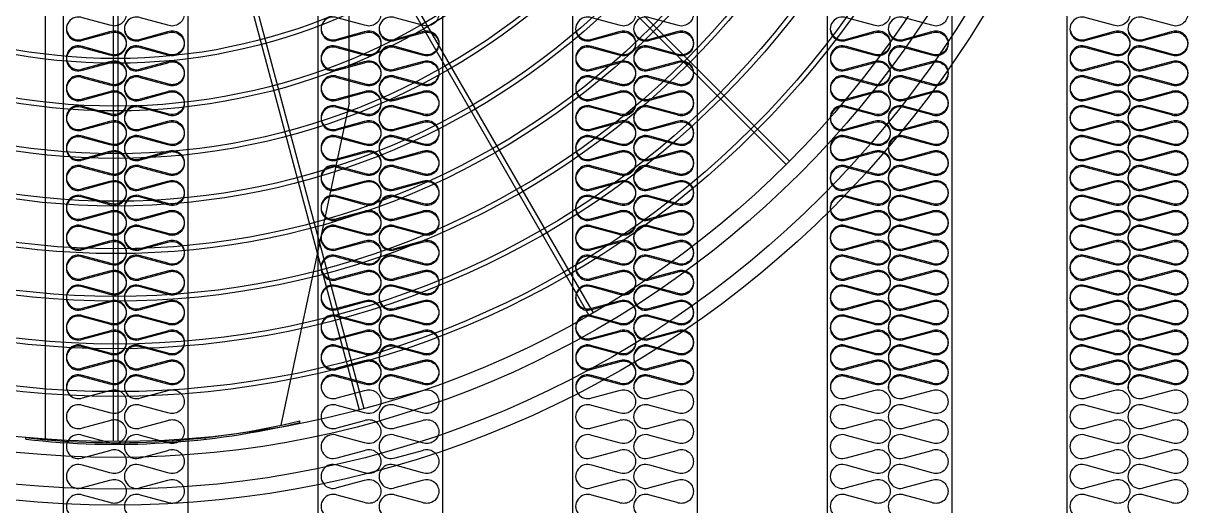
# Model space of a CAD drawing. Header units: millimetres. Extents: x 2711 to 34823, y 3042 to 25750.
# Drawn here: x 8109 to 9508, y 11351 to 11930 of the extents above; entities that cross this region are included whole.
import ezdxf

# ---------------------------------------------------------------- set-up
doc = ezdxf.new("R2010")
doc.units = ezdxf.units.MM
for name, color, linetype in [('LINE', 7, 'Continuous'), ('SMS', 220, 'Continuous'), ('냉각탑', 4, 'Continuous')]:
    doc.layers.add(name, color=color, linetype=linetype)

# ---------------------------------------------------------------- blocks, each defined once
blk = doc.blocks.new('A$C1FB73ED1')
for p, q in [((1326.6, 1237.6), (2130.6, 433.6)), ((1299.2, 1220), (1593.5, 121.7)), ((1308.9, 1224), (1877.4, 239.3)), ((1314.1, 1227), (1882.6, 242.3)), ((1322.4, 1233.4), (2126.4, 429.4)), ((1277, 1217.1), (1277, 80)), ((1283, 1217.1), (1283, 80)), ((1293.4, 1218.4), (1587.7, 120.1))]:
    blk.add_line(p, q)
for radius in [1280, 1260, 1220, 1200]:
    blk.add_circle((1280, 1280), radius)
at = {"ltscale": 5}
for radius in [1143, 1137, 1083, 1077, 1023, 1017, 963, 957, 903, 897, 843, 837, 783, 777, 723, 717]:
    blk.add_circle((1280, 1280), radius, dxfattribs=at)
at = {"layer": 'LINE', "color": 7}
for p, q in [((1574.8, 506.6), (1574.8, 1010)), ((1191.8, 82.5), (1191.8, 993)), ((1574.8, 506.6), (1488.5, 100.6)), ((1512.8, 104.1), (1512.8, 106.1)), ((1166.8, 83), (1166.8, 85)), ((1393.2, 83), (1393.2, 85))]:
    blk.add_line(p, q, dxfattribs=at)
for radius, start, end in [(998, 263.4876, 283.487), (1000, 263.5007, 283.4595)]:
    blk.add_arc((1280, 1076.6), radius, start, end, dxfattribs=at)
blk = doc.blocks.new('3')
at = {"color": 7}
for p, q in [((8156.6, 14407.4), (8156.6, 10929.4)), ((8306.6, 14407.4), (8306.6, 10929.4)), ((8462.6, 14407.4), (8462.6, 10929.4)), ((8612.6, 14407.4), (8612.6, 10929.4)), ((8768.6, 14407.4), (8768.6, 10929.4)), ((8918.6, 14407.4), (8918.6, 10929.4)), ((9074.6, 14407.4), (9074.6, 10929.4)), ((9224.6, 14407.4), (9224.6, 10929.4)), ((9362.6, 14407.4), (9362.6, 10929.4))]:
    blk.add_line(p, q, dxfattribs=at)
at = {"layer": 'SMS', "color": 5, "elevation": 0}
for points in [[(8232.4, 11941, -0.524856), (8212.9, 11927.6), (8180, 11936.5, 1.449198), (8180, 11909.6), (8212.9, 11918.5, -0.524856), (8232.4, 11905.1, -0.524856), (8212.9, 11891.6), (8180, 11900.5, 1.449198), (8180, 11873.7), (8212.9, 11882.6, -0.524856), (8232.4, 11869.2, -0.524856), (8212.9, 11855.7), (8180, 11864.6, 1.449198), (8180, 11837.8), (8212.9, 11846.7, -0.524856), (8232.4, 11833.3, -0.524856), (8212.9, 11819.8), (8180, 11828.7, 1.449198), (8180, 11801.9), (8212.9, 11810.8, -0.524856), (8232.4, 11797.3, -0.524856), (8212.9, 11783.9), (8180, 11792.8, 1.449198), (8180, 11766), (8212.9, 11774.9, -0.524856), (8232.4, 11761.4, -0.524856), (8212.9, 11748), (8180, 11756.9, 1.449198), (8180, 11730), (8212.9, 11739, -0.524856), (8232.4, 11725.5, -0.524856), (8212.9, 11712.1), (8180, 11721, 1.449198), (8180, 11694.1), (8212.9, 11703, -0.524856), (8232.4, 11689.6, -0.524856), (8212.9, 11676.2), (8180, 11685.1, 1.449198), (8180, 11658.2), (8212.9, 11667.1, -0.524856), (8232.4, 11653.7, -0.524856), (8212.9, 11640.3), (8180, 11649.2, 1.449198), (8180, 11622.3), (8212.9, 11631.2, -0.524856), (8232.4, 11617.8, -0.524856), (8212.9, 11604.4), (8180, 11613.3, 1.449198), (8180, 11586.4), (8212.9, 11595.3, -0.524856), (8232.4, 11581.9, -0.524856), (8212.9, 11568.5), (8180, 11577.4, 1.449198), (8180, 11550.5), (8212.9, 11559.4, -0.524856), (8232.4, 11546, -0.524856), (8212.9, 11532.5), (8180, 11541.4, 0.440524), (8161.1, 11531.9, 0.440524)], [(8302, 11941, -0.524856), (8282.5, 11927.6), (8249.7, 11936.5, 1.449198), (8249.7, 11909.6), (8282.5, 11918.5, -0.524856), (8302, 11905.1, -0.524856), (8282.5, 11891.6), (8249.7, 11900.5, 1.449198), (8249.7, 11873.7), (8282.5, 11882.6, -0.524856), (8302, 11869.2, -0.524856), (8282.5, 11855.7), (8249.7, 11864.6, 1.449198), (8249.7, 11837.8), (8282.5, 11846.7, -0.524856), (8302, 11833.3, -0.524856), (8282.5, 11819.8), (8249.7, 11828.7, 1.449198), (8249.7, 11801.9), (8282.5, 11810.8, -0.524856), (8302, 11797.3, -0.524856), (8282.5, 11783.9), (8249.7, 11792.8, 1.449198), (8249.7, 11766), (8282.5, 11774.9, -0.524856), (8302, 11761.4, -0.524856), (8282.5, 11748), (8249.7, 11756.9, 1.449198), (8249.7, 11730), (8282.5, 11739, -0.524856), (8302, 11725.5, -0.524856), (8282.5, 11712.1), (8249.7, 11721, 1.449198), (8249.7, 11694.1), (8282.5, 11703, -0.524856), (8302, 11689.6, -0.524856), (8282.5, 11676.2), (8249.7, 11685.1, 1.449198), (8249.7, 11658.2), (8282.5, 11667.1, -0.524856), (8302, 11653.7, -0.524856), (8282.5, 11640.3), (8249.7, 11649.2, 1.449198), (8249.7, 11622.3), (8282.5, 11631.2, -0.524856), (8302, 11617.8, -0.524856), (8282.5, 11604.4), (8249.7, 11613.3, 1.449198), (8249.7, 11586.4), (8282.5, 11595.3, -0.524856), (8302, 11581.9, -0.524856), (8282.5, 11568.5), (8249.7, 11577.4, 1.449198), (8249.7, 11550.5), (8282.5, 11559.4, -0.524856), (8302, 11546, -0.524856), (8282.5, 11532.5), (8249.7, 11541.4, 0.440524), (8230.7, 11531.9, 0.440524)], [(8538.4, 11941, -0.524856), (8518.9, 11927.6), (8486, 11936.5, 1.449198), (8486, 11909.6), (8518.9, 11918.5, -0.524856), (8538.4, 11905.1, -0.524856), (8518.9, 11891.6), (8486, 11900.5, 1.449198), (8486, 11873.7), (8518.9, 11882.6, -0.524856), (8538.4, 11869.2, -0.524856), (8518.9, 11855.7), (8486, 11864.6, 1.449198), (8486, 11837.8), (8518.9, 11846.7, -0.524856), (8538.4, 11833.3, -0.524856), (8518.9, 11819.8), (8486, 11828.7, 1.449198), (8486, 11801.9), (8518.9, 11810.8, -0.524856), (8538.4, 11797.3, -0.524856), (8518.9, 11783.9), (8486, 11792.8, 1.449198), (8486, 11766), (8518.9, 11774.9, -0.524856), (8538.4, 11761.4, -0.524856), (8518.9, 11748), (8486, 11756.9, 1.449198), (8486, 11730), (8518.9, 11739, -0.524856), (8538.4, 11725.5, -0.524856), (8518.9, 11712.1), (8486, 11721, 1.449198), (8486, 11694.1), (8518.9, 11703, -0.524856), (8538.4, 11689.6, -0.524856), (8518.9, 11676.2), (8486, 11685.1, 1.449198), (8486, 11658.2), (8518.9, 11667.1, -0.524856), (8538.4, 11653.7, -0.524856), (8518.9, 11640.3), (8486, 11649.2, 1.449198), (8486, 11622.3), (8518.9, 11631.2, -0.524856), (8538.4, 11617.8, -0.524856), (8518.9, 11604.4), (8486, 11613.3, 1.449198), (8486, 11586.4), (8518.9, 11595.3, -0.524856), (8538.4, 11581.9, -0.524856), (8518.9, 11568.5), (8486, 11577.4, 1.449198), (8486, 11550.5), (8518.9, 11559.4, -0.524856), (8538.4, 11546, -0.524856), (8518.9, 11532.5), (8486, 11541.4, 0.440524), (8467.1, 11531.9, 0.440524)], [(8608, 11941, -0.524856), (8588.5, 11927.6), (8555.7, 11936.5, 1.449198), (8555.7, 11909.6), (8588.5, 11918.5, -0.524856), (8608, 11905.1, -0.524856), (8588.5, 11891.6), (8555.7, 11900.5, 1.449198), (8555.7, 11873.7), (8588.5, 11882.6, -0.524856), (8608, 11869.2, -0.524856), (8588.5, 11855.7), (8555.7, 11864.6, 1.449198), (8555.7, 11837.8), (8588.5, 11846.7, -0.524856), (8608, 11833.3, -0.524856), (8588.5, 11819.8), (8555.7, 11828.7, 1.449198), (8555.7, 11801.9), (8588.5, 11810.8, -0.524856), (8608, 11797.3, -0.524856), (8588.5, 11783.9), (8555.7, 11792.8, 1.449198), (8555.7, 11766), (8588.5, 11774.9, -0.524856), (8608, 11761.4, -0.524856), (8588.5, 11748), (8555.7, 11756.9, 1.449198), (8555.7, 11730), (8588.5, 11739, -0.524856), (8608, 11725.5, -0.524856), (8588.5, 11712.1), (8555.7, 11721, 1.449198), (8555.7, 11694.1), (8588.5, 11703, -0.524856), (8608, 11689.6, -0.524856), (8588.5, 11676.2), (8555.7, 11685.1, 1.449198), (8555.7, 11658.2), (8588.5, 11667.1, -0.524856), (8608, 11653.7, -0.524856), (8588.5, 11640.3), (8555.7, 11649.2, 1.449198), (8555.7, 11622.3), (8588.5, 11631.2, -0.524856), (8608, 11617.8, -0.524856), (8588.5, 11604.4), (8555.7, 11613.3, 1.449198), (8555.7, 11586.4), (8588.5, 11595.3, -0.524856), (8608, 11581.9, -0.524856), (8588.5, 11568.5), (8555.7, 11577.4, 1.449198), (8555.7, 11550.5), (8588.5, 11559.4, -0.524856), (8608, 11546, -0.524856), (8588.5, 11532.5), (8555.7, 11541.4, 0.440524), (8536.7, 11531.9, 0.440524)], [(8844.4, 11941, -0.524856), (8824.9, 11927.6), (8792, 11936.5, 1.449198), (8792, 11909.6), (8824.9, 11918.5, -0.524856), (8844.4, 11905.1, -0.524856), (8824.9, 11891.6), (8792, 11900.5, 1.449198), (8792, 11873.7), (8824.9, 11882.6, -0.524856), (8844.4, 11869.2, -0.524856), (8824.9, 11855.7), (8792, 11864.6, 1.449198), (8792, 11837.8), (8824.9, 11846.7, -0.524856), (8844.4, 11833.3, -0.524856), (8824.9, 11819.8), (8792, 11828.7, 1.449198), (8792, 11801.9), (8824.9, 11810.8, -0.524856), (8844.4, 11797.3, -0.524856), (8824.9, 11783.9), (8792, 11792.8, 1.449198), (8792, 11766), (8824.9, 11774.9, -0.524856), (8844.4, 11761.4, -0.524856), (8824.9, 11748), (8792, 11756.9, 1.449198), (8792, 11730), (8824.9, 11739, -0.524856), (8844.4, 11725.5, -0.524856), (8824.9, 11712.1), (8792, 11721, 1.449198), (8792, 11694.1), (8824.9, 11703, -0.524856), (8844.4, 11689.6, -0.524856), (8824.9, 11676.2), (8792, 11685.1, 1.449198), (8792, 11658.2), (8824.9, 11667.1, -0.524856), (8844.4, 11653.7, -0.524856), (8824.9, 11640.3), (8792, 11649.2, 1.449198), (8792, 11622.3), (8824.9, 11631.2, -0.524856), (8844.4, 11617.8, -0.524856), (8824.9, 11604.4), (8792, 11613.3, 1.449198), (8792, 11586.4), (8824.9, 11595.3, -0.524856), (8844.4, 11581.9, -0.524856), (8824.9, 11568.5), (8792, 11577.4, 1.449198), (8792, 11550.5), (8824.9, 11559.4, -0.524856), (8844.4, 11546, -0.524856), (8824.9, 11532.5), (8792, 11541.4, 0.440524), (8773.1, 11531.9, 0.440524)], [(8914, 11941, -0.524856), (8894.5, 11927.6), (8861.7, 11936.5, 1.449198), (8861.7, 11909.6), (8894.5, 11918.5, -0.524856), (8914, 11905.1, -0.524856), (8894.5, 11891.6), (8861.7, 11900.5, 1.449198), (8861.7, 11873.7), (8894.5, 11882.6, -0.524856), (8914, 11869.2, -0.524856), (8894.5, 11855.7), (8861.7, 11864.6, 1.449198), (8861.7, 11837.8), (8894.5, 11846.7, -0.524856), (8914, 11833.3, -0.524856), (8894.5, 11819.8), (8861.7, 11828.7, 1.449198), (8861.7, 11801.9), (8894.5, 11810.8, -0.524856), (8914, 11797.3, -0.524856), (8894.5, 11783.9), (8861.7, 11792.8, 1.449198), (8861.7, 11766), (8894.5, 11774.9, -0.524856), (8914, 11761.4, -0.524856), (8894.5, 11748), (8861.7, 11756.9, 1.449198), (8861.7, 11730), (8894.5, 11739, -0.524856), (8914, 11725.5, -0.524856), (8894.5, 11712.1), (8861.7, 11721, 1.449198), (8861.7, 11694.1), (8894.5, 11703, -0.524856), (8914, 11689.6, -0.524856), (8894.5, 11676.2), (8861.7, 11685.1, 1.449198), (8861.7, 11658.2), (8894.5, 11667.1, -0.524856), (8914, 11653.7, -0.524856), (8894.5, 11640.3), (8861.7, 11649.2, 1.449198), (8861.7, 11622.3), (8894.5, 11631.2, -0.524856), (8914, 11617.8, -0.524856), (8894.5, 11604.4), (8861.7, 11613.3, 1.449198), (8861.7, 11586.4), (8894.5, 11595.3, -0.524856), (8914, 11581.9, -0.524856), (8894.5, 11568.5), (8861.7, 11577.4, 1.449198), (8861.7, 11550.5), (8894.5, 11559.4, -0.524856), (8914, 11546, -0.524856), (8894.5, 11532.5), (8861.7, 11541.4, 0.440524), (8842.7, 11531.9, 0.440524)], [(9150.4, 11941, -0.524856), (9130.9, 11927.6), (9098, 11936.5, 1.449198), (9098, 11909.6), (9130.9, 11918.5, -0.524856), (9150.4, 11905.1, -0.524856), (9130.9, 11891.6), (9098, 11900.5, 1.449198), (9098, 11873.7), (9130.9, 11882.6, -0.524856), (9150.4, 11869.2, -0.524856), (9130.9, 11855.7), (9098, 11864.6, 1.449198), (9098, 11837.8), (9130.9, 11846.7, -0.524856), (9150.4, 11833.3, -0.524856), (9130.9, 11819.8), (9098, 11828.7, 1.449198), (9098, 11801.9), (9130.9, 11810.8, -0.524856), (9150.4, 11797.3, -0.524856), (9130.9, 11783.9), (9098, 11792.8, 1.449198), (9098, 11766), (9130.9, 11774.9, -0.524856), (9150.4, 11761.4, -0.524856), (9130.9, 11748), (9098, 11756.9, 1.449198), (9098, 11730), (9130.9, 11739, -0.524856), (9150.4, 11725.5, -0.524856), (9130.9, 11712.1), (9098, 11721, 1.449198), (9098, 11694.1), (9130.9, 11703, -0.524856), (9150.4, 11689.6, -0.524856), (9130.9, 11676.2), (9098, 11685.1, 1.449198), (9098, 11658.2), (9130.9, 11667.1, -0.524856), (9150.4, 11653.7, -0.524856), (9130.9, 11640.3), (9098, 11649.2, 1.449198), (9098, 11622.3), (9130.9, 11631.2, -0.524856), (9150.4, 11617.8, -0.524856), (9130.9, 11604.4), (9098, 11613.3, 1.449198), (9098, 11586.4), (9130.9, 11595.3, -0.524856), (9150.4, 11581.9, -0.524856), (9130.9, 11568.5), (9098, 11577.4, 1.449198), (9098, 11550.5), (9130.9, 11559.4, -0.524856), (9150.4, 11546, -0.524856), (9130.9, 11532.5), (9098, 11541.4, 0.440524), (9079.1, 11531.9, 0.440524)], [(9220, 11941, -0.524856), (9200.5, 11927.6), (9167.7, 11936.5, 1.449198), (9167.7, 11909.6), (9200.5, 11918.5, -0.524856), (9220, 11905.1, -0.524856), (9200.5, 11891.6), (9167.7, 11900.5, 1.449198), (9167.7, 11873.7), (9200.5, 11882.6, -0.524856), (9220, 11869.2, -0.524856), (9200.5, 11855.7), (9167.7, 11864.6, 1.449198), (9167.7, 11837.8), (9200.5, 11846.7, -0.524856), (9220, 11833.3, -0.524856), (9200.5, 11819.8), (9167.7, 11828.7, 1.449198), (9167.7, 11801.9), (9200.5, 11810.8, -0.524856), (9220, 11797.3, -0.524856), (9200.5, 11783.9), (9167.7, 11792.8, 1.449198), (9167.7, 11766), (9200.5, 11774.9, -0.524856), (9220, 11761.4, -0.524856), (9200.5, 11748), (9167.7, 11756.9, 1.449198), (9167.7, 11730), (9200.5, 11739, -0.524856), (9220, 11725.5, -0.524856), (9200.5, 11712.1), (9167.7, 11721, 1.449198), (9167.7, 11694.1), (9200.5, 11703, -0.524856), (9220, 11689.6, -0.524856), (9200.5, 11676.2), (9167.7, 11685.1, 1.449198), (9167.7, 11658.2), (9200.5, 11667.1, -0.524856), (9220, 11653.7, -0.524856), (9200.5, 11640.3), (9167.7, 11649.2, 1.449198), (9167.7, 11622.3), (9200.5, 11631.2, -0.524856), (9220, 11617.8, -0.524856), (9200.5, 11604.4), (9167.7, 11613.3, 1.449198), (9167.7, 11586.4), (9200.5, 11595.3, -0.524856), (9220, 11581.9, -0.524856), (9200.5, 11568.5), (9167.7, 11577.4, 1.449198), (9167.7, 11550.5), (9200.5, 11559.4, -0.524856), (9220, 11546, -0.524856), (9200.5, 11532.5), (9167.7, 11541.4, 0.440524), (9148.7, 11531.9, 0.440524)], [(9438.4, 11941, -0.524856), (9418.9, 11927.6), (9386, 11936.5, 1.449198), (9386, 11909.6), (9418.9, 11918.5, -0.524856), (9438.4, 11905.1, -0.524856), (9418.9, 11891.6), (9386, 11900.5, 1.449198), (9386, 11873.7), (9418.9, 11882.6, -0.524856), (9438.4, 11869.2, -0.524856), (9418.9, 11855.7), (9386, 11864.6, 1.449198), (9386, 11837.8), (9418.9, 11846.7, -0.524856), (9438.4, 11833.3, -0.524856), (9418.9, 11819.8), (9386, 11828.7, 1.449198), (9386, 11801.9), (9418.9, 11810.8, -0.524856), (9438.4, 11797.3, -0.524856), (9418.9, 11783.9), (9386, 11792.8, 1.449198), (9386, 11766), (9418.9, 11774.9, -0.524856), (9438.4, 11761.4, -0.524856), (9418.9, 11748), (9386, 11756.9, 1.449198), (9386, 11730), (9418.9, 11739, -0.524856), (9438.4, 11725.5, -0.524856), (9418.9, 11712.1), (9386, 11721, 1.449198), (9386, 11694.1), (9418.9, 11703, -0.524856), (9438.4, 11689.6, -0.524856), (9418.9, 11676.2), (9386, 11685.1, 1.449198), (9386, 11658.2), (9418.9, 11667.1, -0.524856), (9438.4, 11653.7, -0.524856), (9418.9, 11640.3), (9386, 11649.2, 1.449198), (9386, 11622.3), (9418.9, 11631.2, -0.524856), (9438.4, 11617.8, -0.524856), (9418.9, 11604.4), (9386, 11613.3, 1.449198), (9386, 11586.4), (9418.9, 11595.3, -0.524856), (9438.4, 11581.9, -0.524856), (9418.9, 11568.5), (9386, 11577.4, 1.449198), (9386, 11550.5), (9418.9, 11559.4, -0.524856), (9438.4, 11546, -0.524856), (9418.9, 11532.5), (9386, 11541.4, 0.440524), (9367.1, 11531.9, 0.440524)], [(9508, 11941, -0.524856), (9488.5, 11927.6), (9455.7, 11936.5, 1.449198), (9455.7, 11909.6), (9488.5, 11918.5, -0.524856), (9508, 11905.1, -0.524856), (9488.5, 11891.6), (9455.7, 11900.5, 1.449198), (9455.7, 11873.7), (9488.5, 11882.6, -0.524856), (9508, 11869.2, -0.524856), (9488.5, 11855.7), (9455.7, 11864.6, 1.449198), (9455.7, 11837.8), (9488.5, 11846.7, -0.524856), (9508, 11833.3, -0.524856), (9488.5, 11819.8), (9455.7, 11828.7, 1.449198), (9455.7, 11801.9), (9488.5, 11810.8, -0.524856), (9508, 11797.3, -0.524856), (9488.5, 11783.9), (9455.7, 11792.8, 1.449198), (9455.7, 11766), (9488.5, 11774.9, -0.524856), (9508, 11761.4, -0.524856), (9488.5, 11748), (9455.7, 11756.9, 1.449198), (9455.7, 11730), (9488.5, 11739, -0.524856), (9508, 11725.5, -0.524856), (9488.5, 11712.1), (9455.7, 11721, 1.449198), (9455.7, 11694.1), (9488.5, 11703, -0.524856), (9508, 11689.6, -0.524856), (9488.5, 11676.2), (9455.7, 11685.1, 1.449198), (9455.7, 11658.2), (9488.5, 11667.1, -0.524856), (9508, 11653.7, -0.524856), (9488.5, 11640.3), (9455.7, 11649.2, 1.449198), (9455.7, 11622.3), (9488.5, 11631.2, -0.524856), (9508, 11617.8, -0.524856), (9488.5, 11604.4), (9455.7, 11613.3, 1.449198), (9455.7, 11586.4), (9488.5, 11595.3, -0.524856), (9508, 11581.9, -0.524856), (9488.5, 11568.5), (9455.7, 11577.4, 1.449198), (9455.7, 11550.5), (9488.5, 11559.4, -0.524856), (9508, 11546, -0.524856), (9488.5, 11532.5), (9455.7, 11541.4, 0.440524), (9436.7, 11531.9, 0.440524)], [(8161, 11920.8, 0.446849), (8180, 11911), (8212.9, 11919.9, -0.524856), (8232.4, 11906.5, -0.524856), (8212.9, 11893), (8180, 11901.9, 1.449198), (8180, 11875.1), (8212.9, 11884, -0.524856), (8232.4, 11870.5, -0.524856), (8212.9, 11857.1), (8180, 11866, 1.449198), (8180, 11839.2), (8212.9, 11848.1, -0.524856), (8232.4, 11834.6, -0.524856), (8212.9, 11821.2), (8180, 11830.1, 1.449198), (8180, 11803.2), (8212.9, 11812.2, -0.524856), (8232.4, 11798.7, -0.524856), (8212.9, 11785.3), (8180, 11794.2, 1.449198), (8180, 11767.3), (8212.9, 11776.2, -0.524856), (8232.4, 11762.8, -0.524856), (8212.9, 11749.4), (8180, 11758.3, 1.449198), (8180, 11731.4), (8212.9, 11740.3, -0.524856), (8232.4, 11726.9, -0.524856), (8212.9, 11713.5), (8180, 11722.4, 1.449198), (8180, 11695.5), (8212.9, 11704.4, -0.524856), (8232.4, 11691, -0.524856), (8212.9, 11677.6), (8180, 11686.5, 1.449198), (8180, 11659.6), (8212.9, 11668.5, -0.524856), (8232.4, 11655.1, -0.524856), (8212.9, 11641.7), (8180, 11650.6, 1.449198), (8180, 11623.7), (8212.9, 11632.6, -0.524856), (8232.4, 11619.2, -0.524856), (8212.9, 11605.7), (8180, 11614.6, 1.449198), (8180, 11587.8), (8212.9, 11596.7, -0.524856), (8232.4, 11583.3, -0.524856), (8212.9, 11569.8), (8180, 11578.7, 1.449198), (8180, 11551.9), (8212.9, 11560.8, -0.524856), (8232.4, 11547.4, -0.524856), (8212.9, 11533.9), (8180, 11542.8, 1.449198), (8180, 11516), (8212.9, 11524.9, -0.524856), (8232.4, 11511.4, -0.524856), (8212.9, 11498), (8180, 11506.9, 1.449198), (8180, 11480.1), (8212.9, 11489, -0.524856), (8232.4, 11475.5, -0.524856), (8212.9, 11462.1), (8180, 11471, 1.449198), (8180, 11444.1), (8212.9, 11453.1, -0.524856), (8232.4, 11439.6, -0.524856), (8212.9, 11426.2), (8180, 11435.1, 1.449198), (8180, 11408.2), (8212.9, 11417.1, -0.524856), (8232.4, 11403.7, -0.524856), (8212.9, 11390.3), (8180, 11399.2, 1.449198), (8180, 11372.3), (8212.9, 11381.2, -0.524856), (8232.4, 11367.8, -0.524856), (8212.9, 11354.4), (8180, 11363.3, 1.449198), (8180, 11336.4)], [(8230.6, 11920.8, 0.446849), (8249.7, 11911), (8282.5, 11919.9, -0.524856), (8302, 11906.5, -0.524856), (8282.5, 11893), (8249.7, 11901.9, 1.449198), (8249.7, 11875.1), (8282.5, 11884, -0.524856), (8302, 11870.5, -0.524856), (8282.5, 11857.1), (8249.7, 11866, 1.449198), (8249.7, 11839.2), (8282.5, 11848.1, -0.524856), (8302, 11834.6, -0.524856), (8282.5, 11821.2), (8249.7, 11830.1, 1.449198), (8249.7, 11803.2), (8282.5, 11812.2, -0.524856), (8302, 11798.7, -0.524856), (8282.5, 11785.3), (8249.7, 11794.2, 1.449198), (8249.7, 11767.3), (8282.5, 11776.2, -0.524856), (8302, 11762.8, -0.524856), (8282.5, 11749.4), (8249.7, 11758.3, 1.449198), (8249.7, 11731.4), (8282.5, 11740.3, -0.524856), (8302, 11726.9, -0.524856), (8282.5, 11713.5), (8249.7, 11722.4, 1.449198), (8249.7, 11695.5), (8282.5, 11704.4, -0.524856), (8302, 11691, -0.524856), (8282.5, 11677.6), (8249.7, 11686.5, 1.449198), (8249.7, 11659.6), (8282.5, 11668.5, -0.524856), (8302, 11655.1, -0.524856), (8282.5, 11641.7), (8249.7, 11650.6, 1.449198), (8249.7, 11623.7), (8282.5, 11632.6, -0.524856), (8302, 11619.2, -0.524856), (8282.5, 11605.7), (8249.7, 11614.6, 1.449198), (8249.7, 11587.8), (8282.5, 11596.7, -0.524856), (8302, 11583.3, -0.524856), (8282.5, 11569.8), (8249.7, 11578.7, 1.449198), (8249.7, 11551.9), (8282.5, 11560.8, -0.524856), (8302, 11547.4, -0.524856), (8282.5, 11533.9), (8249.7, 11542.8, 1.449198), (8249.7, 11516), (8282.5, 11524.9, -0.524856), (8302, 11511.4, -0.524856), (8282.5, 11498), (8249.7, 11506.9, 1.449198), (8249.7, 11480.1), (8282.5, 11489, -0.524856), (8302, 11475.5, -0.524856), (8282.5, 11462.1), (8249.7, 11471, 1.449198), (8249.7, 11444.1), (8282.5, 11453.1, -0.524856), (8302, 11439.6, -0.524856), (8282.5, 11426.2), (8249.7, 11435.1, 1.449198), (8249.7, 11408.2), (8282.5, 11417.1, -0.524856), (8302, 11403.7, -0.524856), (8282.5, 11390.3), (8249.7, 11399.2, 1.449198), (8249.7, 11372.3), (8282.5, 11381.2, -0.524856), (8302, 11367.8, -0.524856), (8282.5, 11354.4), (8249.7, 11363.3, 1.449198), (8249.7, 11336.4)], [(8467, 11920.8, 0.446849), (8486, 11911), (8518.9, 11919.9, -0.524856), (8538.4, 11906.5, -0.524856), (8518.9, 11893), (8486, 11901.9, 1.449198), (8486, 11875.1), (8518.9, 11884, -0.524856), (8538.4, 11870.5, -0.524856), (8518.9, 11857.1), (8486, 11866, 1.449198), (8486, 11839.2), (8518.9, 11848.1, -0.524856), (8538.4, 11834.6, -0.524856), (8518.9, 11821.2), (8486, 11830.1, 1.449198), (8486, 11803.2), (8518.9, 11812.2, -0.524856), (8538.4, 11798.7, -0.524856), (8518.9, 11785.3), (8486, 11794.2, 1.449198), (8486, 11767.3), (8518.9, 11776.2, -0.524856), (8538.4, 11762.8, -0.524856), (8518.9, 11749.4), (8486, 11758.3, 1.449198), (8486, 11731.4), (8518.9, 11740.3, -0.524856), (8538.4, 11726.9, -0.524856), (8518.9, 11713.5), (8486, 11722.4, 1.449198), (8486, 11695.5), (8518.9, 11704.4, -0.524856), (8538.4, 11691, -0.524856), (8518.9, 11677.6), (8486, 11686.5, 1.449198), (8486, 11659.6), (8518.9, 11668.5, -0.524856), (8538.4, 11655.1, -0.524856), (8518.9, 11641.7), (8486, 11650.6, 1.449198), (8486, 11623.7), (8518.9, 11632.6, -0.524856), (8538.4, 11619.2, -0.524856), (8518.9, 11605.7), (8486, 11614.6, 1.449198), (8486, 11587.8), (8518.9, 11596.7, -0.524856), (8538.4, 11583.3, -0.524856), (8518.9, 11569.8), (8486, 11578.7, 1.449198), (8486, 11551.9), (8518.9, 11560.8, -0.524856), (8538.4, 11547.4, -0.524856), (8518.9, 11533.9), (8486, 11542.8, 1.449198), (8486, 11516), (8518.9, 11524.9, -0.524856), (8538.4, 11511.4, -0.524856), (8518.9, 11498), (8486, 11506.9, 1.449198), (8486, 11480.1), (8518.9, 11489, -0.524856), (8538.4, 11475.5, -0.524856), (8518.9, 11462.1), (8486, 11471, 1.449198), (8486, 11444.1), (8518.9, 11453.1, -0.524856), (8538.4, 11439.6, -0.524856), (8518.9, 11426.2), (8486, 11435.1, 1.449198), (8486, 11408.2), (8518.9, 11417.1, -0.524856), (8538.4, 11403.7, -0.524856), (8518.9, 11390.3), (8486, 11399.2, 1.449198), (8486, 11372.3), (8518.9, 11381.2, -0.524856), (8538.4, 11367.8, -0.524856), (8518.9, 11354.4), (8486, 11363.3, 1.449198), (8486, 11336.4)], [(8536.6, 11920.8, 0.446849), (8555.7, 11911), (8588.5, 11919.9, -0.524856), (8608, 11906.5, -0.524856), (8588.5, 11893), (8555.7, 11901.9, 1.449198), (8555.7, 11875.1), (8588.5, 11884, -0.524856), (8608, 11870.5, -0.524856), (8588.5, 11857.1), (8555.7, 11866, 1.449198), (8555.7, 11839.2), (8588.5, 11848.1, -0.524856), (8608, 11834.6, -0.524856), (8588.5, 11821.2), (8555.7, 11830.1, 1.449198), (8555.7, 11803.2), (8588.5, 11812.2, -0.524856), (8608, 11798.7, -0.524856), (8588.5, 11785.3), (8555.7, 11794.2, 1.449198), (8555.7, 11767.3), (8588.5, 11776.2, -0.524856), (8608, 11762.8, -0.524856), (8588.5, 11749.4), (8555.7, 11758.3, 1.449198), (8555.7, 11731.4), (8588.5, 11740.3, -0.524856), (8608, 11726.9, -0.524856), (8588.5, 11713.5), (8555.7, 11722.4, 1.449198), (8555.7, 11695.5), (8588.5, 11704.4, -0.524856), (8608, 11691, -0.524856), (8588.5, 11677.6), (8555.7, 11686.5, 1.449198), (8555.7, 11659.6), (8588.5, 11668.5, -0.524856), (8608, 11655.1, -0.524856), (8588.5, 11641.7), (8555.7, 11650.6, 1.449198), (8555.7, 11623.7), (8588.5, 11632.6, -0.524856), (8608, 11619.2, -0.524856), (8588.5, 11605.7), (8555.7, 11614.6, 1.449198), (8555.7, 11587.8), (8588.5, 11596.7, -0.524856), (8608, 11583.3, -0.524856), (8588.5, 11569.8), (8555.7, 11578.7, 1.449198), (8555.7, 11551.9), (8588.5, 11560.8, -0.524856), (8608, 11547.4, -0.524856), (8588.5, 11533.9), (8555.7, 11542.8, 1.449198), (8555.7, 11516), (8588.5, 11524.9, -0.524856), (8608, 11511.4, -0.524856), (8588.5, 11498), (8555.7, 11506.9, 1.449198), (8555.7, 11480.1), (8588.5, 11489, -0.524856), (8608, 11475.5, -0.524856), (8588.5, 11462.1), (8555.7, 11471, 1.449198), (8555.7, 11444.1), (8588.5, 11453.1, -0.524856), (8608, 11439.6, -0.524856), (8588.5, 11426.2), (8555.7, 11435.1, 1.449198), (8555.7, 11408.2), (8588.5, 11417.1, -0.524856), (8608, 11403.7, -0.524856), (8588.5, 11390.3), (8555.7, 11399.2, 1.449198), (8555.7, 11372.3), (8588.5, 11381.2, -0.524856), (8608, 11367.8, -0.524856), (8588.5, 11354.4), (8555.7, 11363.3, 1.449198), (8555.7, 11336.4)], [(8773, 11920.8, 0.446849), (8792, 11911), (8824.9, 11919.9, -0.524856), (8844.4, 11906.5, -0.524856), (8824.9, 11893), (8792, 11901.9, 1.449198), (8792, 11875.1), (8824.9, 11884, -0.524856), (8844.4, 11870.5, -0.524856), (8824.9, 11857.1), (8792, 11866, 1.449198), (8792, 11839.2), (8824.9, 11848.1, -0.524856), (8844.4, 11834.6, -0.524856), (8824.9, 11821.2), (8792, 11830.1, 1.449198), (8792, 11803.2), (8824.9, 11812.2, -0.524856), (8844.4, 11798.7, -0.524856), (8824.9, 11785.3), (8792, 11794.2, 1.449198), (8792, 11767.3), (8824.9, 11776.2, -0.524856), (8844.4, 11762.8, -0.524856), (8824.9, 11749.4), (8792, 11758.3, 1.449198), (8792, 11731.4), (8824.9, 11740.3, -0.524856), (8844.4, 11726.9, -0.524856), (8824.9, 11713.5), (8792, 11722.4, 1.449198), (8792, 11695.5), (8824.9, 11704.4, -0.524856), (8844.4, 11691, -0.524856), (8824.9, 11677.6), (8792, 11686.5, 1.449198), (8792, 11659.6), (8824.9, 11668.5, -0.524856), (8844.4, 11655.1, -0.524856), (8824.9, 11641.7), (8792, 11650.6, 1.449198), (8792, 11623.7), (8824.9, 11632.6, -0.524856), (8844.4, 11619.2, -0.524856), (8824.9, 11605.7), (8792, 11614.6, 1.449198), (8792, 11587.8), (8824.9, 11596.7, -0.524856), (8844.4, 11583.3, -0.524856), (8824.9, 11569.8), (8792, 11578.7, 1.449198), (8792, 11551.9), (8824.9, 11560.8, -0.524856), (8844.4, 11547.4, -0.524856), (8824.9, 11533.9), (8792, 11542.8, 1.449198), (8792, 11516), (8824.9, 11524.9, -0.524856), (8844.4, 11511.4, -0.524856), (8824.9, 11498), (8792, 11506.9, 1.449198), (8792, 11480.1), (8824.9, 11489, -0.524856), (8844.4, 11475.5, -0.524856), (8824.9, 11462.1), (8792, 11471, 1.449198), (8792, 11444.1), (8824.9, 11453.1, -0.524856), (8844.4, 11439.6, -0.524856), (8824.9, 11426.2), (8792, 11435.1, 1.449198), (8792, 11408.2), (8824.9, 11417.1, -0.524856), (8844.4, 11403.7, -0.524856), (8824.9, 11390.3), (8792, 11399.2, 1.449198), (8792, 11372.3), (8824.9, 11381.2, -0.524856), (8844.4, 11367.8, -0.524856), (8824.9, 11354.4), (8792, 11363.3, 1.449198), (8792, 11336.4)], [(8842.6, 11920.8, 0.446849), (8861.7, 11911), (8894.5, 11919.9, -0.524856), (8914, 11906.5, -0.524856), (8894.5, 11893), (8861.7, 11901.9, 1.449198), (8861.7, 11875.1), (8894.5, 11884, -0.524856), (8914, 11870.5, -0.524856), (8894.5, 11857.1), (8861.7, 11866, 1.449198), (8861.7, 11839.2), (8894.5, 11848.1, -0.524856), (8914, 11834.6, -0.524856), (8894.5, 11821.2), (8861.7, 11830.1, 1.449198), (8861.7, 11803.2), (8894.5, 11812.2, -0.524856), (8914, 11798.7, -0.524856), (8894.5, 11785.3), (8861.7, 11794.2, 1.449198), (8861.7, 11767.3), (8894.5, 11776.2, -0.524856), (8914, 11762.8, -0.524856), (8894.5, 11749.4), (8861.7, 11758.3, 1.449198), (8861.7, 11731.4), (8894.5, 11740.3, -0.524856), (8914, 11726.9, -0.524856), (8894.5, 11713.5), (8861.7, 11722.4, 1.449198), (8861.7, 11695.5), (8894.5, 11704.4, -0.524856), (8914, 11691, -0.524856), (8894.5, 11677.6), (8861.7, 11686.5, 1.449198), (8861.7, 11659.6), (8894.5, 11668.5, -0.524856), (8914, 11655.1, -0.524856), (8894.5, 11641.7), (8861.7, 11650.6, 1.449198), (8861.7, 11623.7), (8894.5, 11632.6, -0.524856), (8914, 11619.2, -0.524856), (8894.5, 11605.7), (8861.7, 11614.6, 1.449198), (8861.7, 11587.8), (8894.5, 11596.7, -0.524856), (8914, 11583.3, -0.524856), (8894.5, 11569.8), (8861.7, 11578.7, 1.449198), (8861.7, 11551.9), (8894.5, 11560.8, -0.524856), (8914, 11547.4, -0.524856), (8894.5, 11533.9), (8861.7, 11542.8, 1.449198), (8861.7, 11516), (8894.5, 11524.9, -0.524856), (8914, 11511.4, -0.524856), (8894.5, 11498), (8861.7, 11506.9, 1.449198), (8861.7, 11480.1), (8894.5, 11489, -0.524856), (8914, 11475.5, -0.524856), (8894.5, 11462.1), (8861.7, 11471, 1.449198), (8861.7, 11444.1), (8894.5, 11453.1, -0.524856), (8914, 11439.6, -0.524856), (8894.5, 11426.2), (8861.7, 11435.1, 1.449198), (8861.7, 11408.2), (8894.5, 11417.1, -0.524856), (8914, 11403.7, -0.524856), (8894.5, 11390.3), (8861.7, 11399.2, 1.449198), (8861.7, 11372.3), (8894.5, 11381.2, -0.524856), (8914, 11367.8, -0.524856), (8894.5, 11354.4), (8861.7, 11363.3, 1.449198), (8861.7, 11336.4)], [(9079, 11920.8, 0.446849), (9098, 11911), (9130.9, 11919.9, -0.524856), (9150.4, 11906.5, -0.524856), (9130.9, 11893), (9098, 11901.9, 1.449198), (9098, 11875.1), (9130.9, 11884, -0.524856), (9150.4, 11870.5, -0.524856), (9130.9, 11857.1), (9098, 11866, 1.449198), (9098, 11839.2), (9130.9, 11848.1, -0.524856), (9150.4, 11834.6, -0.524856), (9130.9, 11821.2), (9098, 11830.1, 1.449198), (9098, 11803.2), (9130.9, 11812.2, -0.524856), (9150.4, 11798.7, -0.524856), (9130.9, 11785.3), (9098, 11794.2, 1.449198), (9098, 11767.3), (9130.9, 11776.2, -0.524856), (9150.4, 11762.8, -0.524856), (9130.9, 11749.4), (9098, 11758.3, 1.449198), (9098, 11731.4), (9130.9, 11740.3, -0.524856), (9150.4, 11726.9, -0.524856), (9130.9, 11713.5), (9098, 11722.4, 1.449198), (9098, 11695.5), (9130.9, 11704.4, -0.524856), (9150.4, 11691, -0.524856), (9130.9, 11677.6), (9098, 11686.5, 1.449198), (9098, 11659.6), (9130.9, 11668.5, -0.524856), (9150.4, 11655.1, -0.524856), (9130.9, 11641.7), (9098, 11650.6, 1.449198), (9098, 11623.7), (9130.9, 11632.6, -0.524856), (9150.4, 11619.2, -0.524856), (9130.9, 11605.7), (9098, 11614.6, 1.449198), (9098, 11587.8), (9130.9, 11596.7, -0.524856), (9150.4, 11583.3, -0.524856), (9130.9, 11569.8), (9098, 11578.7, 1.449198), (9098, 11551.9), (9130.9, 11560.8, -0.524856), (9150.4, 11547.4, -0.524856), (9130.9, 11533.9), (9098, 11542.8, 1.449198), (9098, 11516), (9130.9, 11524.9, -0.524856), (9150.4, 11511.4, -0.524856), (9130.9, 11498), (9098, 11506.9, 1.449198), (9098, 11480.1), (9130.9, 11489, -0.524856), (9150.4, 11475.5, -0.524856), (9130.9, 11462.1), (9098, 11471, 1.449198), (9098, 11444.1), (9130.9, 11453.1, -0.524856), (9150.4, 11439.6, -0.524856), (9130.9, 11426.2), (9098, 11435.1, 1.449198), (9098, 11408.2), (9130.9, 11417.1, -0.524856), (9150.4, 11403.7, -0.524856), (9130.9, 11390.3), (9098, 11399.2, 1.449198), (9098, 11372.3), (9130.9, 11381.2, -0.524856), (9150.4, 11367.8, -0.524856), (9130.9, 11354.4), (9098, 11363.3, 1.449198), (9098, 11336.4)], [(9148.6, 11920.8, 0.446849), (9167.7, 11911), (9200.5, 11919.9, -0.524856), (9220, 11906.5, -0.524856), (9200.5, 11893), (9167.7, 11901.9, 1.449198), (9167.7, 11875.1), (9200.5, 11884, -0.524856), (9220, 11870.5, -0.524856), (9200.5, 11857.1), (9167.7, 11866, 1.449198), (9167.7, 11839.2), (9200.5, 11848.1, -0.524856), (9220, 11834.6, -0.524856), (9200.5, 11821.2), (9167.7, 11830.1, 1.449198), (9167.7, 11803.2), (9200.5, 11812.2, -0.524856), (9220, 11798.7, -0.524856), (9200.5, 11785.3), (9167.7, 11794.2, 1.449198), (9167.7, 11767.3), (9200.5, 11776.2, -0.524856), (9220, 11762.8, -0.524856), (9200.5, 11749.4), (9167.7, 11758.3, 1.449198), (9167.7, 11731.4), (9200.5, 11740.3, -0.524856), (9220, 11726.9, -0.524856), (9200.5, 11713.5), (9167.7, 11722.4, 1.449198), (9167.7, 11695.5), (9200.5, 11704.4, -0.524856), (9220, 11691, -0.524856), (9200.5, 11677.6), (9167.7, 11686.5, 1.449198), (9167.7, 11659.6), (9200.5, 11668.5, -0.524856), (9220, 11655.1, -0.524856), (9200.5, 11641.7), (9167.7, 11650.6, 1.449198), (9167.7, 11623.7), (9200.5, 11632.6, -0.524856), (9220, 11619.2, -0.524856), (9200.5, 11605.7), (9167.7, 11614.6, 1.449198), (9167.7, 11587.8), (9200.5, 11596.7, -0.524856), (9220, 11583.3, -0.524856), (9200.5, 11569.8), (9167.7, 11578.7, 1.449198), (9167.7, 11551.9), (9200.5, 11560.8, -0.524856), (9220, 11547.4, -0.524856), (9200.5, 11533.9), (9167.7, 11542.8, 1.449198), (9167.7, 11516), (9200.5, 11524.9, -0.524856), (9220, 11511.4, -0.524856), (9200.5, 11498), (9167.7, 11506.9, 1.449198), (9167.7, 11480.1), (9200.5, 11489, -0.524856), (9220, 11475.5, -0.524856), (9200.5, 11462.1), (9167.7, 11471, 1.449198), (9167.7, 11444.1), (9200.5, 11453.1, -0.524856), (9220, 11439.6, -0.524856), (9200.5, 11426.2), (9167.7, 11435.1, 1.449198), (9167.7, 11408.2), (9200.5, 11417.1, -0.524856), (9220, 11403.7, -0.524856), (9200.5, 11390.3), (9167.7, 11399.2, 1.449198), (9167.7, 11372.3), (9200.5, 11381.2, -0.524856), (9220, 11367.8, -0.524856), (9200.5, 11354.4), (9167.7, 11363.3, 1.449198), (9167.7, 11336.4)], [(9367, 11920.8, 0.446849), (9386, 11911), (9418.9, 11919.9, -0.524856), (9438.4, 11906.5, -0.524856), (9418.9, 11893), (9386, 11901.9, 1.449198), (9386, 11875.1), (9418.9, 11884, -0.524856), (9438.4, 11870.5, -0.524856), (9418.9, 11857.1), (9386, 11866, 1.449198), (9386, 11839.2), (9418.9, 11848.1, -0.524856), (9438.4, 11834.6, -0.524856), (9418.9, 11821.2), (9386, 11830.1, 1.449198), (9386, 11803.2), (9418.9, 11812.2, -0.524856), (9438.4, 11798.7, -0.524856), (9418.9, 11785.3), (9386, 11794.2, 1.449198), (9386, 11767.3), (9418.9, 11776.2, -0.524856), (9438.4, 11762.8, -0.524856), (9418.9, 11749.4), (9386, 11758.3, 1.449198), (9386, 11731.4), (9418.9, 11740.3, -0.524856), (9438.4, 11726.9, -0.524856), (9418.9, 11713.5), (9386, 11722.4, 1.449198), (9386, 11695.5), (9418.9, 11704.4, -0.524856), (9438.4, 11691, -0.524856), (9418.9, 11677.6), (9386, 11686.5, 1.449198), (9386, 11659.6), (9418.9, 11668.5, -0.524856), (9438.4, 11655.1, -0.524856), (9418.9, 11641.7), (9386, 11650.6, 1.449198), (9386, 11623.7), (9418.9, 11632.6, -0.524856), (9438.4, 11619.2, -0.524856), (9418.9, 11605.7), (9386, 11614.6, 1.449198), (9386, 11587.8), (9418.9, 11596.7, -0.524856), (9438.4, 11583.3, -0.524856), (9418.9, 11569.8), (9386, 11578.7, 1.449198), (9386, 11551.9), (9418.9, 11560.8, -0.524856), (9438.4, 11547.4, -0.524856), (9418.9, 11533.9), (9386, 11542.8, 1.449198), (9386, 11516), (9418.9, 11524.9, -0.524856), (9438.4, 11511.4, -0.524856), (9418.9, 11498), (9386, 11506.9, 1.449198), (9386, 11480.1), (9418.9, 11489, -0.524856), (9438.4, 11475.5, -0.524856), (9418.9, 11462.1), (9386, 11471, 1.449198), (9386, 11444.1), (9418.9, 11453.1, -0.524856), (9438.4, 11439.6, -0.524856), (9418.9, 11426.2), (9386, 11435.1, 1.449198), (9386, 11408.2), (9418.9, 11417.1, -0.524856), (9438.4, 11403.7, -0.524856), (9418.9, 11390.3), (9386, 11399.2, 1.449198), (9386, 11372.3), (9418.9, 11381.2, -0.524856), (9438.4, 11367.8, -0.524856), (9418.9, 11354.4), (9386, 11363.3, 1.449198), (9386, 11336.4)], [(9436.6, 11920.8, 0.446849), (9455.7, 11911), (9488.5, 11919.9, -0.524856), (9508, 11906.5, -0.524856), (9488.5, 11893), (9455.7, 11901.9, 1.449198), (9455.7, 11875.1), (9488.5, 11884, -0.524856), (9508, 11870.5, -0.524856), (9488.5, 11857.1), (9455.7, 11866, 1.449198), (9455.7, 11839.2), (9488.5, 11848.1, -0.524856), (9508, 11834.6, -0.524856), (9488.5, 11821.2), (9455.7, 11830.1, 1.449198), (9455.7, 11803.2), (9488.5, 11812.2, -0.524856), (9508, 11798.7, -0.524856), (9488.5, 11785.3), (9455.7, 11794.2, 1.449198), (9455.7, 11767.3), (9488.5, 11776.2, -0.524856), (9508, 11762.8, -0.524856), (9488.5, 11749.4), (9455.7, 11758.3, 1.449198), (9455.7, 11731.4), (9488.5, 11740.3, -0.524856), (9508, 11726.9, -0.524856), (9488.5, 11713.5), (9455.7, 11722.4, 1.449198), (9455.7, 11695.5), (9488.5, 11704.4, -0.524856), (9508, 11691, -0.524856), (9488.5, 11677.6), (9455.7, 11686.5, 1.449198), (9455.7, 11659.6), (9488.5, 11668.5, -0.524856), (9508, 11655.1, -0.524856), (9488.5, 11641.7), (9455.7, 11650.6, 1.449198), (9455.7, 11623.7), (9488.5, 11632.6, -0.524856), (9508, 11619.2, -0.524856), (9488.5, 11605.7), (9455.7, 11614.6, 1.449198), (9455.7, 11587.8), (9488.5, 11596.7, -0.524856), (9508, 11583.3, -0.524856), (9488.5, 11569.8), (9455.7, 11578.7, 1.449198), (9455.7, 11551.9), (9488.5, 11560.8, -0.524856), (9508, 11547.4, -0.524856), (9488.5, 11533.9), (9455.7, 11542.8, 1.449198), (9455.7, 11516), (9488.5, 11524.9, -0.524856), (9508, 11511.4, -0.524856), (9488.5, 11498), (9455.7, 11506.9, 1.449198), (9455.7, 11480.1), (9488.5, 11489, -0.524856), (9508, 11475.5, -0.524856), (9488.5, 11462.1), (9455.7, 11471, 1.449198), (9455.7, 11444.1), (9488.5, 11453.1, -0.524856), (9508, 11439.6, -0.524856), (9488.5, 11426.2), (9455.7, 11435.1, 1.449198), (9455.7, 11408.2), (9488.5, 11417.1, -0.524856), (9508, 11403.7, -0.524856), (9488.5, 11390.3), (9455.7, 11399.2, 1.449198), (9455.7, 11372.3), (9488.5, 11381.2, -0.524856), (9508, 11367.8, -0.524856), (9488.5, 11354.4), (9455.7, 11363.3, 1.449198), (9455.7, 11336.4)], [(8180, 11541.4, 1.449198), (8180, 11514.6), (8212.9, 11523.5, -0.524856), (8232.4, 11510.1, -0.524856), (8212.9, 11496.6), (8180, 11505.5, 0.54148), (8160.6, 11491.4, 0.54148)], [(8249.7, 11541.4, 1.449198), (8249.7, 11514.6), (8282.5, 11523.5, -0.524856), (8302, 11510.1, -0.524856), (8282.5, 11496.6), (8249.7, 11505.5, 0.54148), (8230.2, 11491.4, 0.54148)], [(8486, 11541.4, 1.449198), (8486, 11514.6), (8518.9, 11523.5, -0.524856), (8538.4, 11510.1, -0.524856), (8518.9, 11496.6), (8486, 11505.5, 0.54148), (8466.6, 11491.4, 0.54148)], [(8555.7, 11541.4, 1.449198), (8555.7, 11514.6), (8588.5, 11523.5, -0.524856), (8608, 11510.1, -0.524856), (8588.5, 11496.6), (8555.7, 11505.5, 0.54148), (8536.2, 11491.4, 0.54148)], [(8792, 11541.4, 1.449198), (8792, 11514.6), (8824.9, 11523.5, -0.524856), (8844.4, 11510.1, -0.524856), (8824.9, 11496.6), (8792, 11505.5, 0.54148), (8772.6, 11491.4, 0.54148)], [(8861.7, 11541.4, 1.449198), (8861.7, 11514.6), (8894.5, 11523.5, -0.524856), (8914, 11510.1, -0.524856), (8894.5, 11496.6), (8861.7, 11505.5, 0.54148), (8842.2, 11491.4, 0.54148)], [(9098, 11541.4, 1.449198), (9098, 11514.6), (9130.9, 11523.5, -0.524856), (9150.4, 11510.1, -0.524856), (9130.9, 11496.6), (9098, 11505.5, 0.54148), (9078.6, 11491.4, 0.54148)], [(9167.7, 11541.4, 1.449198), (9167.7, 11514.6), (9200.5, 11523.5, -0.524856), (9220, 11510.1, -0.524856), (9200.5, 11496.6), (9167.7, 11505.5, 0.54148), (9148.2, 11491.4, 0.54148)], [(9386, 11541.4, 1.449198), (9386, 11514.6), (9418.9, 11523.5, -0.524856), (9438.4, 11510.1, -0.524856), (9418.9, 11496.6), (9386, 11505.5, 0.54148), (9366.6, 11491.4, 0.54148)], [(9455.7, 11541.4, 1.449198), (9455.7, 11514.6), (9488.5, 11523.5, -0.524856), (9508, 11510.1, -0.524856), (9488.5, 11496.6), (9455.7, 11505.5, 0.54148), (9436.2, 11491.4, 0.54148)]]:
    blk.add_lwpolyline(points, format="xyb", dxfattribs=at)
at = {"layer": '냉각탑', "xscale": 0.9523437499999998, "yscale": 0.9523437499999998, "zscale": 0.9523437499999998}
blk.add_blockref('A$C1FB73ED1', (7000.5, 11351.4), dxfattribs=at)

msp = doc.modelspace()

# ---------------------------------------------------------------- block references
msp.add_blockref('3', (0, 0))

doc.saveas('drawing.dxf')
